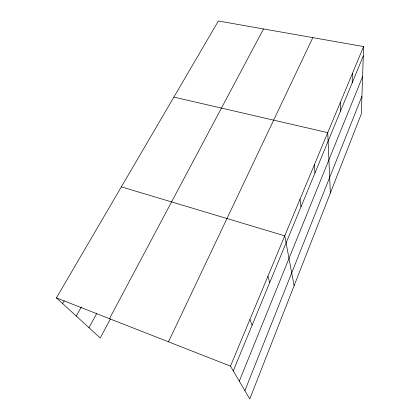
<?xml version="1.0" encoding="UTF-8"?>
<svg xmlns="http://www.w3.org/2000/svg" width="420" height="420" viewBox="0 0 420 420"><rect width="100%" height="100%" fill="white"/><g stroke="black" fill="none" stroke-linecap="round" stroke-linejoin="round"><path stroke-width="0.63" d="M352.217 82.756L352.333 73.631M363.599 46.573L361.331 113.899L249.779 399L230.48 366.13L56.401 297.88L218.395 21L363.599 46.573L230.48 366.13M244.892 390.673L361.925 96.296M239.305 381.166L362.586 76.655M233.268 370.876L363.284 55.944M168.478 341.822L312.816 37.627M110.392 318.906L100.243 338.021L56.401 297.88M109.468 318.691L263.529 28.949M88.982 327.716L96.763 313.43M76.251 316.06L81.328 306.999M62.633 303.587L64.255 300.778M173.864 97.109L327.747 132.641L330.335 193.116M121.354 186.863L284.755 235.846L294.105 285.705M249.9 319.515L252.137 325.175M267.944 276.203L269.698 282.634M300.006 199.238L300.972 206.876M314.307 164.903L314.958 173.009M340.399 102.27L340.51 111.111"/></g></svg>
